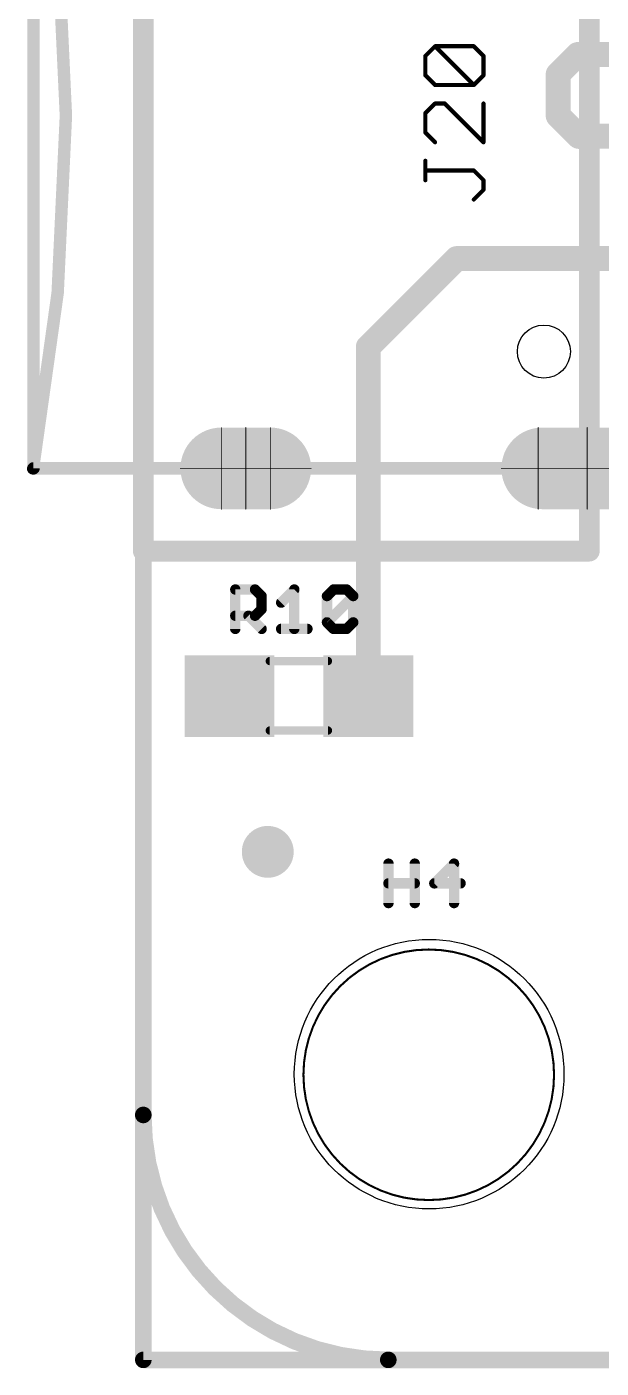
# Model space of a CAD drawing. Extents: x -1 to 129, y -23 to 41.
# Drawn here: x -1.43 to 5.61, y -0.1 to 16.33 of the extents above; entities that cross this region are included whole.
import ezdxf

# ---------------------------------------------------------------- set-up
doc = ezdxf.new("R2010")
doc.units = 0
for name, color, linetype in [('1', 12, 'CONTINUOUS'), ('20', 31, 'CONTINUOUS'), ('25', 253, 'CONTINUOUS'), ('51', 53, 'CONTINUOUS')]:
    doc.layers.add(name, color=color, linetype=linetype)

# ---------------------------------------------------------------- blocks, each defined once
blk = doc.blocks.new('PIE')
at = {"const_width": 0.5}
blk.add_lwpolyline([(0, -0.25, 1), (0, 0.25, 1), (0, -0.25)], format="xyb", dxfattribs=at)
blk = doc.blocks.new('RECT160000X336000R100')
at = {"const_width": 0.5}
blk.add_lwpolyline([(0.25, -0.55), (0.25, 0.55, 0.4142), (0, 0.8), (0, 0.8, 0.4142), (-0.25, 0.55), (-0.25, -0.55, 0.4142), (0, -0.8), (0, -0.8, 0.4142)], format="xyb", close=True, dxfattribs=at)
blk.add_solid([(-0.0254, -0.5754), (0.0254, -0.5754), (-0.0254, 0.5754), (0.0254, 0.5754)])
blk = doc.blocks.new('RECT160000X256000R100')
at = {"const_width": 0.5}
blk.add_lwpolyline([(0.25, -0.3), (0.25, 0.3, 0.4142), (0, 0.55), (0, 0.55, 0.4142), (-0.25, 0.3), (-0.25, -0.3, 0.4142), (0, -0.55), (0, -0.55, 0.4142)], format="xyb", close=True, dxfattribs=at)
blk.add_solid([(-0.0254, -0.3254), (0.0254, -0.3254), (-0.0254, 0.3254), (0.0254, 0.3254)])
blk = doc.blocks.new('RECT')
blk.add_solid([(-0.5, -0.5), (0.5, -0.5), (-0.5, 0.5), (0.5, 0.5)])

msp = doc.modelspace()

# ---------------------------------------------------------------- linework, layer by layer
at = {"layer": '1'}
for points, const_width in [([(0, 0), (0, 30)], 0.2032), ([(0, 9.906), (0, 20.447)], 0.254), ([(5.461, 20.447), (5.461, 9.906)], 0.254), ([(5.322, 15.99), (5.08, 15.748)], 0.3048), ([(6.35, 15.99), (5.322, 15.99)], 0.3048), ([(5.08, 15.748), (5.08, 15.24)], 0.3048), ([(5.08, 15.24), (5.334, 14.986)], 0.3048), ([(5.334, 14.986), (5.338, 14.99)], 0.3048), ([(5.338, 14.99), (6.35, 14.99)], 0.3048), ([(3.838, 13.49), (2.755, 12.407)], 0.3048), ([(6.35, 13.49), (3.838, 13.49)], 0.3048), ([(2.755, 12.407), (2.755, 8.128)], 0.3048), ([(5.461, 9.906), (0, 9.906)], 0.254), ([(65, 0), (0, 0)], 0.2032)]:
    msp.add_lwpolyline(points, dxfattribs=dict(at, const_width=const_width))
for points, const_width in [([(5.322, 16.0662, 1), (5.322, 15.9138)], 0.1524), ([(5.3759, 15.9361, 1), (5.2681, 16.0439)], 0.1524), ([(5.1562, 15.748, 1), (5.0038, 15.748)], 0.1524), ([(5.0261, 15.8019, 1), (5.1339, 15.6941)], 0.1524), ([(5.1339, 15.2939, 1), (5.0261, 15.1861)], 0.1524), ([(5.0038, 15.24, 1), (5.1562, 15.24)], 0.1524), ([(5.2801, 15.0399, 1), (5.3879, 14.9321)], 0.1524), ([(5.338, 15.0662, 1), (5.338, 14.9138)], 0.1524), ([(5.2801, 14.9321, 1), (5.3879, 15.0399)], 0.1524), ([(5.3919, 14.9361, 1), (5.2841, 15.0439)], 0.1524), ([(3.838, 13.5662, 1), (3.838, 13.4138)], 0.1524), ([(3.8919, 13.4361, 1), (3.7841, 13.5439)], 0.1524), ([(2.8312, 12.407, 1), (2.6788, 12.407)], 0.1524), ([(2.7011, 12.4609, 1), (2.8089, 12.3531)], 0.1524), ([(0, 9.9695, 1), (0, 9.8425)], 0.127), ([(5.461, 9.8425, 1), (5.461, 9.9695)], 0.127), ([(-0.0635, 9.906, 1), (0.0635, 9.906)], 0.127), ([(5.3975, 9.906, 1), (5.5245, 9.906)], 0.127), ([(2.6788, 8.128, 1), (2.8312, 8.128)], 0.1524), ([(0, 0.0508, 1), (0, -0.0508)], 0.1016), ([(-0.0508, 0, 1), (0.0508, 0)], 0.1016)]:
    msp.add_lwpolyline(points, format="xyb", dxfattribs=dict(at, const_width=const_width))
at = {"layer": '20', "const_width": 0.1524}
for points in [[(0, 3), (0, 27)], [(62, 0), (3, 0)]]:
    msp.add_lwpolyline(points, dxfattribs=at)
at = {"layer": '20'}
for points, const_width in [([(0, 3, 0.4142), (3, 0)], 0.1524), ([(0.0381, 3, 1), (-0.0381, 3)], 0.0762), ([(-0.0381, 3, 1), (0.0381, 3)], 0.0762), ([(3, 0.0381, 1), (3, -0.0381)], 0.0762), ([(3, -0.0381, 1), (3, 0.0381)], 0.0762)]:
    msp.add_lwpolyline(points, format="xyb", dxfattribs=dict(at, const_width=const_width))
for centre, radius in [((4.905, 12.35), 0.325), ((3.5, 3.5), 1.651)]:
    msp.add_circle(centre, radius, dxfattribs=at)
at = {"layer": '25'}
for points, const_width in [([(3.4538, 15.9721), (3.5724, 16.0908)], 0.0508), ([(3.5724, 16.0908), (4.047, 16.0908)], 0.0508), ([(4.047, 15.6162), (3.5724, 16.0908)], 0.0508), ([(4.047, 16.0908), (4.1656, 15.9721)], 0.0508), ([(3.4538, 15.7349), (3.4538, 15.9721)], 0.0508), ([(4.1656, 15.9721), (4.1656, 15.7349)], 0.0508), ([(3.5724, 15.6162), (3.4538, 15.7349)], 0.0508), ([(4.047, 15.6162), (3.5724, 15.6162)], 0.0508), ([(4.1656, 15.7349), (4.047, 15.6162)], 0.0508), ([(3.5724, 15.3891), (3.4538, 15.2705)], 0.0508), ([(3.4538, 15.2705), (3.4538, 15.0332)], 0.0508), ([(3.6911, 15.3891), (3.5724, 15.3891)], 0.0508), ([(4.1656, 14.9146), (3.6911, 15.3891)], 0.0508), ([(4.1656, 15.3891), (4.1656, 14.9146)], 0.0508), ([(3.4538, 15.0332), (3.5724, 14.9146)], 0.0508), ([(3.4538, 14.4502), (3.4538, 14.6875)], 0.0508), ([(4.047, 14.5688), (3.4538, 14.5688)], 0.0508), ([(4.1656, 14.4502), (4.047, 14.5688)], 0.0508), ([(4.1656, 14.3316), (4.1656, 14.4502)], 0.0508), ([(4.047, 14.2129), (4.1656, 14.3316)], 0.0508), ([(1.1265, 8.9535), (1.1265, 9.4365)], 0.127), ([(1.1265, 9.4365), (1.368, 9.4365)], 0.127), ([(1.368, 9.4365), (1.4485, 9.356)], 0.127), ([(1.4485, 9.356), (1.4485, 9.195)], 0.127), ([(1.6878, 9.2755), (1.8488, 9.4365)], 0.127), ([(1.8488, 9.4365), (1.8488, 8.9535)], 0.127), ([(2.2492, 9.356), (2.3297, 9.4365)], 0.127), ([(2.2492, 9.034), (2.2492, 9.356)], 0.127), ([(2.2492, 9.034), (2.5712, 9.356)], 0.127), ([(2.3297, 9.4365), (2.4907, 9.4365)], 0.127), ([(2.4907, 9.4365), (2.5712, 9.356)], 0.127), ([(2.5712, 9.356), (2.5712, 9.034)], 0.127), ([(1.4485, 9.195), (1.368, 9.1145)], 0.127), ([(1.368, 9.1145), (1.1265, 9.1145)], 0.127), ([(1.2875, 9.1145), (1.4485, 8.9535)], 0.127), ([(2.3297, 8.9535), (2.2492, 9.034)], 0.127), ([(2.5712, 9.034), (2.4907, 8.9535)], 0.127), ([(1.6878, 8.9535), (2.0099, 8.9535)], 0.127), ([(2.4907, 8.9535), (2.3297, 8.9535)], 0.127), ([(3.0022, 5.5955), (3.0022, 6.0785)], 0.127), ([(3.3242, 6.0785), (3.3242, 5.5955)], 0.127), ([(3.805, 6.0785), (3.5635, 5.837)], 0.127), ([(3.805, 5.5955), (3.805, 6.0785)], 0.127), ([(3.0022, 5.837), (3.3242, 5.837)], 0.127), ([(3.5635, 5.837), (3.8855, 5.837)], 0.127)]:
    msp.add_lwpolyline(points, dxfattribs=dict(at, const_width=const_width))
for points, const_width in [([(3.5724, 16.1035, 1), (3.5724, 16.0781)], 0.0254), ([(3.5814, 16.0997, 1), (3.5634, 16.0818)], 0.0254), ([(3.5814, 16.0818, 1), (3.5634, 16.0997)], 0.0254), ([(4.0559, 16.0997, 1), (4.038, 16.0818)], 0.0254), ([(4.047, 16.0781, 1), (4.047, 16.1035)], 0.0254), ([(3.4665, 15.9721, 1), (3.4411, 15.9721)], 0.0254), ([(3.4448, 15.9811, 1), (3.4628, 15.9631)], 0.0254), ([(4.1783, 15.9721, 1), (4.1529, 15.9721)], 0.0254), ([(4.1566, 15.9631, 1), (4.1746, 15.9811)], 0.0254), ([(3.4628, 15.7438, 1), (3.4448, 15.7259)], 0.0254), ([(3.4411, 15.7349, 1), (3.4665, 15.7349)], 0.0254), ([(3.5724, 15.6289, 1), (3.5724, 15.6035)], 0.0254), ([(3.5634, 15.6072, 1), (3.5814, 15.6252)], 0.0254), ([(4.038, 15.6252, 1), (4.0559, 15.6072)], 0.0254), ([(4.038, 15.6072, 1), (4.0559, 15.6252)], 0.0254), ([(4.047, 15.6035, 1), (4.047, 15.6289)], 0.0254), ([(4.1529, 15.7349, 1), (4.1783, 15.7349)], 0.0254), ([(4.1746, 15.7259, 1), (4.1566, 15.7438)], 0.0254), ([(3.4665, 15.2705, 1), (3.4411, 15.2705)], 0.0254), ([(3.4448, 15.2795, 1), (3.4628, 15.2615)], 0.0254), ([(3.5724, 15.4018, 1), (3.5724, 15.3764)], 0.0254), ([(3.5814, 15.3801, 1), (3.5634, 15.3981)], 0.0254), ([(3.7, 15.3981, 1), (3.6821, 15.3801)], 0.0254), ([(3.6911, 15.3764, 1), (3.6911, 15.4018)], 0.0254), ([(4.1783, 15.3891, 1), (4.1529, 15.3891)], 0.0254), ([(3.4628, 15.0422, 1), (3.4448, 15.0242)], 0.0254), ([(3.4411, 15.0332, 1), (3.4665, 15.0332)], 0.0254), ([(3.5634, 14.9056, 1), (3.5814, 14.9236)], 0.0254), ([(4.1529, 14.9146, 1), (4.1783, 14.9146)], 0.0254), ([(4.1566, 14.9056, 1), (4.1746, 14.9236)], 0.0254), ([(3.4665, 14.6875, 1), (3.4411, 14.6875)], 0.0254), ([(3.4538, 14.5815, 1), (3.4538, 14.5561)], 0.0254), ([(3.4411, 14.4502, 1), (3.4665, 14.4502)], 0.0254), ([(4.0559, 14.5778, 1), (4.038, 14.5599)], 0.0254), ([(4.047, 14.5561, 1), (4.047, 14.5815)], 0.0254), ([(4.1783, 14.4502, 1), (4.1529, 14.4502)], 0.0254), ([(4.1566, 14.4412, 1), (4.1746, 14.4592)], 0.0254), ([(4.1529, 14.3316, 1), (4.1783, 14.3316)], 0.0254), ([(4.1746, 14.3226, 1), (4.1566, 14.3406)], 0.0254), ([(4.038, 14.2219, 1), (4.0559, 14.204)], 0.0254), ([(1.1583, 9.4365, 1), (1.0948, 9.4365)], 0.0635), ([(1.1265, 9.4683, 1), (1.1265, 9.4048)], 0.0635), ([(1.3905, 9.459, 1), (1.3456, 9.4141)], 0.0635), ([(1.368, 9.4048, 1), (1.368, 9.4683)], 0.0635), ([(1.4803, 9.356, 1), (1.4168, 9.356)], 0.0635), ([(1.4261, 9.3336, 1), (1.471, 9.3785)], 0.0635), ([(1.8806, 9.4365, 1), (1.8171, 9.4365)], 0.0635), ([(1.8713, 9.4141, 1), (1.8264, 9.459)], 0.0635), ([(2.2809, 9.356, 1), (2.2174, 9.356)], 0.0635), ([(2.2267, 9.3785, 1), (2.2716, 9.3336)], 0.0635), ([(2.3297, 9.4683, 1), (2.3297, 9.4048)], 0.0635), ([(2.3521, 9.4141, 1), (2.3072, 9.459)], 0.0635), ([(2.5131, 9.459, 1), (2.4682, 9.4141)], 0.0635), ([(2.4907, 9.4048, 1), (2.4907, 9.4683)], 0.0635), ([(2.6029, 9.356, 1), (2.5394, 9.356)], 0.0635), ([(2.5487, 9.3336, 1), (2.5936, 9.3785)], 0.0635), ([(2.5936, 9.3336, 1), (2.5487, 9.3785)], 0.0635), ([(1.4168, 9.195, 1), (1.4803, 9.195)], 0.0635), ([(1.471, 9.1726, 1), (1.4261, 9.2175)], 0.0635), ([(1.6654, 9.298, 1), (1.7103, 9.2531)], 0.0635), ([(1.1265, 9.1463, 1), (1.1265, 9.0828)], 0.0635), ([(1.31, 9.137, 1), (1.2651, 9.0921)], 0.0635), ([(1.3456, 9.137, 1), (1.3905, 9.0921)], 0.0635), ([(1.368, 9.0828, 1), (1.368, 9.1463)], 0.0635), ([(2.2716, 9.0565, 1), (2.2267, 9.0115)], 0.0635), ([(2.2267, 9.0565, 1), (2.2716, 9.0115)], 0.0635), ([(2.2174, 9.034, 1), (2.2809, 9.034)], 0.0635), ([(2.5394, 9.034, 1), (2.6029, 9.034)], 0.0635), ([(2.5936, 9.0115, 1), (2.5487, 9.0565)], 0.0635), ([(1.0948, 8.9535, 1), (1.1583, 8.9535)], 0.0635), ([(1.4261, 8.931, 1), (1.471, 8.976)], 0.0635), ([(1.6878, 8.9853, 1), (1.6878, 8.9217)], 0.0635), ([(1.8171, 8.9535, 1), (1.8806, 8.9535)], 0.0635), ([(2.0099, 8.9217, 1), (2.0099, 8.9853)], 0.0635), ([(2.3297, 8.9853, 1), (2.3297, 8.9217)], 0.0635), ([(2.3072, 8.931, 1), (2.3521, 8.976)], 0.0635), ([(2.4682, 8.976, 1), (2.5131, 8.931)], 0.0635), ([(2.4907, 8.9217, 1), (2.4907, 8.9853)], 0.0635), ([(3.0339, 6.0785, 1), (2.9704, 6.0785)], 0.0635), ([(3.3559, 6.0785, 1), (3.2924, 6.0785)], 0.0635), ([(3.8368, 6.0785, 1), (3.7733, 6.0785)], 0.0635), ([(3.8275, 6.0561, 1), (3.7826, 6.101)], 0.0635), ([(3.0022, 5.8688, 1), (3.0022, 5.8053)], 0.0635), ([(3.3242, 5.8053, 1), (3.3242, 5.8688)], 0.0635), ([(3.5635, 5.8688, 1), (3.5635, 5.8053)], 0.0635), ([(3.541, 5.8595, 1), (3.586, 5.8146)], 0.0635), ([(3.8855, 5.8053, 1), (3.8855, 5.8688)], 0.0635), ([(2.9704, 5.5955, 1), (3.0339, 5.5955)], 0.0635), ([(3.2924, 5.5955, 1), (3.3559, 5.5955)], 0.0635), ([(3.7733, 5.5955, 1), (3.8368, 5.5955)], 0.0635)]:
    msp.add_lwpolyline(points, format="xyb", dxfattribs=dict(at, const_width=const_width))
at = {"layer": '51'}
for points, const_width in [([(0, 27.5), (0, 3)], 0.2032), ([(-1.345, 19.56), (-1.345, 10.92)], 0.1524), ([(0.955, 11.42), (0.955, 10.42)], 0.01), ([(1.255, 11.42), (1.255, 10.42)], 0.01), ([(1.555, 11.42), (1.555, 10.42)], 0.01), ([(4.835, 11.42), (4.835, 10.42)], 0.01), ([(5.435, 11.42), (5.435, 10.42)], 0.01), ([(6.475, 10.92), (-1.345, 10.92)], 0.1524), ([(2.055, 10.92), (0.455, 10.92)], 0.01), ([(6.475, 10.92), (4.385, 10.92)], 0.01), ([(1.549, 8.56), (2.261, 8.56)], 0.1016), ([(1.549, 7.709), (2.261, 7.709)], 0.1016), ([(3, 0), (62, 0)], 0.2032)]:
    msp.add_lwpolyline(points, dxfattribs=dict(at, const_width=const_width))
for points, const_width in [([(-1.35, 10.92, 0.0931), (-1.35, 19.56)], 0.1524), ([(0.9575, 11.42, 1), (0.9525, 11.42)], 0.005), ([(1.2575, 11.42, 1), (1.2525, 11.42)], 0.005), ([(1.5575, 11.42, 1), (1.5525, 11.42)], 0.005), ([(4.8375, 11.42, 1), (4.8325, 11.42)], 0.005), ([(5.4375, 11.42, 1), (5.4325, 11.42)], 0.005), ([(-1.3874, 10.927, 1), (-1.3126, 10.913)], 0.0762), ([(-1.345, 10.9581, 1), (-1.345, 10.8819)], 0.0762), ([(-1.3831, 10.92, 1), (-1.3069, 10.92)], 0.0762), ([(0.455, 10.9225, 1), (0.455, 10.9175)], 0.005), ([(2.055, 10.9175, 1), (2.055, 10.9225)], 0.005), ([(4.385, 10.9225, 1), (4.385, 10.9175)], 0.005), ([(0.9525, 10.42, 1), (0.9575, 10.42)], 0.005), ([(1.2525, 10.42, 1), (1.2575, 10.42)], 0.005), ([(1.5525, 10.42, 1), (1.5575, 10.42)], 0.005), ([(4.8325, 10.42, 1), (4.8375, 10.42)], 0.005), ([(5.4325, 10.42, 1), (5.4375, 10.42)], 0.005), ([(1.549, 8.5854, 1), (1.549, 8.5346)], 0.0508), ([(2.261, 8.5346, 1), (2.261, 8.5854)], 0.0508), ([(1.549, 7.7344, 1), (1.549, 7.6836)], 0.0508), ([(2.261, 7.6836, 1), (2.261, 7.7344)], 0.0508), ([(3.4952, 1.9577, 1), (3.4952, 5.0267, 1), (3.4952, 1.9577)], 0.0254), ([(3.4952, 1.9577, 1), (3.4952, 5.0267, 1), (3.4952, 1.9577)], 0.0254), ([(0, 3, 0.4142), (3, 0)], 0.2032), ([(0.0508, 3, 1), (-0.0508, 3)], 0.1016), ([(-0.0508, 3, 1), (0.0508, 3)], 0.1016), ([(3, 0.0508, 1), (3, -0.0508)], 0.1016), ([(3, -0.0508, 1), (3, 0.0508)], 0.1016)]:
    msp.add_lwpolyline(points, format="xyb", dxfattribs=dict(at, const_width=const_width))

# ---------------------------------------------------------------- block references
at = {"layer": '1', "rotation": 90}
for name, p in [('RECT160000X256000R100', (1.255, 10.92)), ('RECT160000X336000R100', (5.435, 10.92))]:
    msp.add_blockref(name, p, dxfattribs=at)
at = {"layer": '1', "xscale": 1.1}
for p in [(1.055, 8.128), (2.755, 8.128)]:
    msp.add_blockref('RECT', p, dxfattribs=at)
at = {"layer": '1', "xscale": 0.635, "yscale": 0.635}
msp.add_blockref('PIE', (1.524, 6.223), dxfattribs=at)
at = {"layer": '51', "xscale": 0.5001, "yscale": 0.95}
for p in [(1.3169, 8.1331), (2.4853, 8.1331)]:
    msp.add_blockref('RECT', p, dxfattribs=at)

doc.saveas('drawing.dxf')
